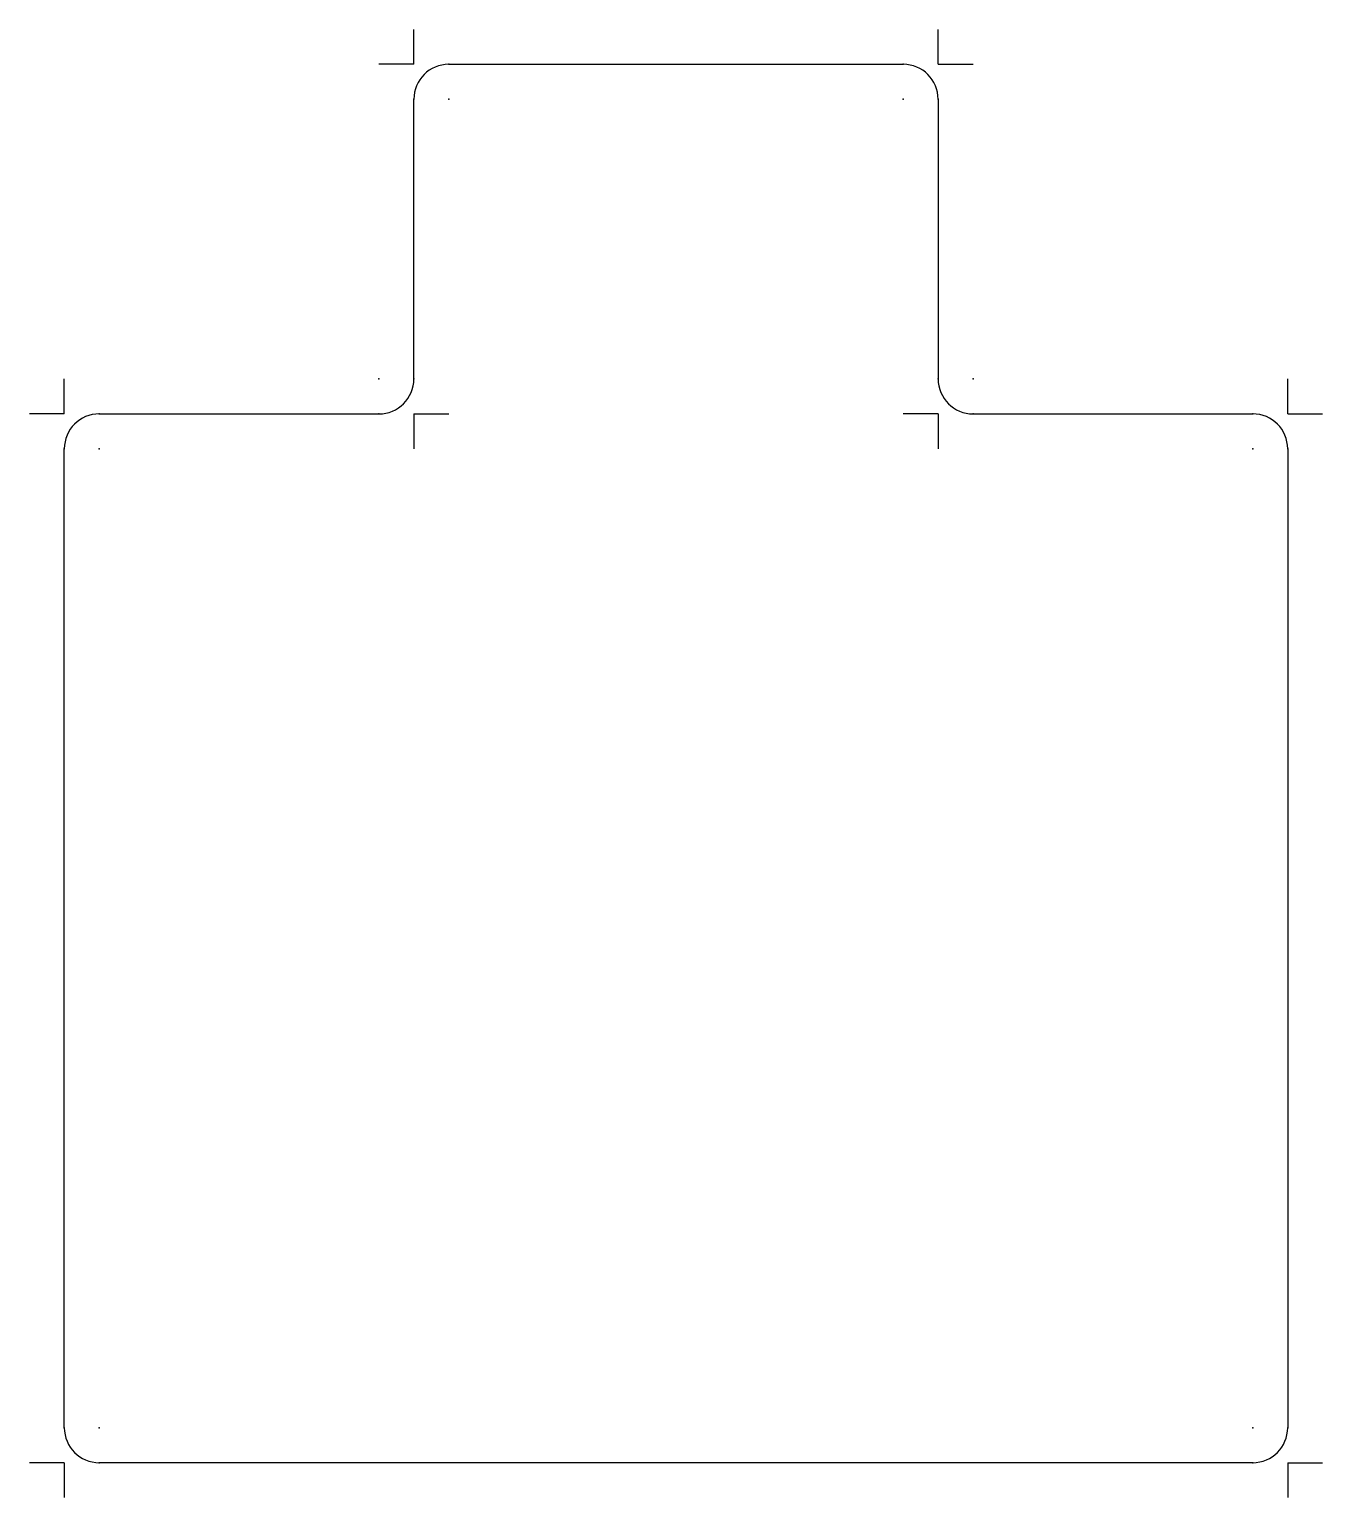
# Model space of a CAD drawing. Header units: millimetres. Extents: x -36 to 1, y -1 to 41.
import ezdxf

# ---------------------------------------------------------------- set-up
doc = ezdxf.new("R2010")
doc.units = ezdxf.units.MM
doc.header["$PDSIZE"] = -1

msp = doc.modelspace()

# ---------------------------------------------------------------- linework, layer by layer
at = {"color": 7, "linetype": 'Continuous'}
for p, q in [((-25, 40), (-25, 41)), ((-10, 40), (-10, 41)), ((-25, 40), (-26, 40)), ((-24, 40), (-11, 40)), ((-10, 40), (-9, 40)), ((-25, 31), (-25, 39)), ((-10, 39), (-10, 31)), ((-35, 30), (-35, 31)), ((0, 30), (0, 31)), ((-35, 30), (-36, 30)), ((-34, 30), (-26, 30)), ((-25, 30), (-24, 30)), ((-25, 30), (-25, 29)), ((-10, 30), (-11, 30)), ((-10, 30), (-10, 29)), ((-9, 30), (-1, 30)), ((0, 30), (1, 30)), ((-35, 1), (-35, 29)), ((0, 29), (0, 1)), ((-35, 0), (-36, 0)), ((-35, 0), (-35, -1)), ((-1, 0), (-34, 0)), ((0, 0), (1, 0)), ((0, 0), (0, -1))]:
    msp.add_line(p, q, dxfattribs=at)
for centre, start, end in [((-24, 39), 90, 180), ((-11, 39), 0, 90), ((-26, 31), 270, 0), ((-9, 31), 180, 270), ((-34, 29), 90, 180), ((-1, 29), 0, 90), ((-34, 1), 180, 270), ((-1, 1), 270, 0)]:
    msp.add_arc(centre, 1, start, end, dxfattribs=at)
for p in [(-24, 40), (-11, 40), (-25, 39), (-24, 39), (-24, 39), (-11, 39), (-11, 39), (-10, 39), (-26, 31), (-26, 31), (-25, 31), (-10, 31), (-9, 31), (-9, 31), (-34, 30), (-26, 30), (-9, 30), (-1, 30), (-35, 29), (-34, 29), (-34, 29), (-1, 29), (-1, 29), (0, 29), (-35, 1), (-34, 1), (-34, 1), (-1, 1), (-1, 1), (0, 1), (-34, 0), (-1, 0)]:
    msp.add_point(p, dxfattribs=at)

doc.saveas('drawing.dxf')
